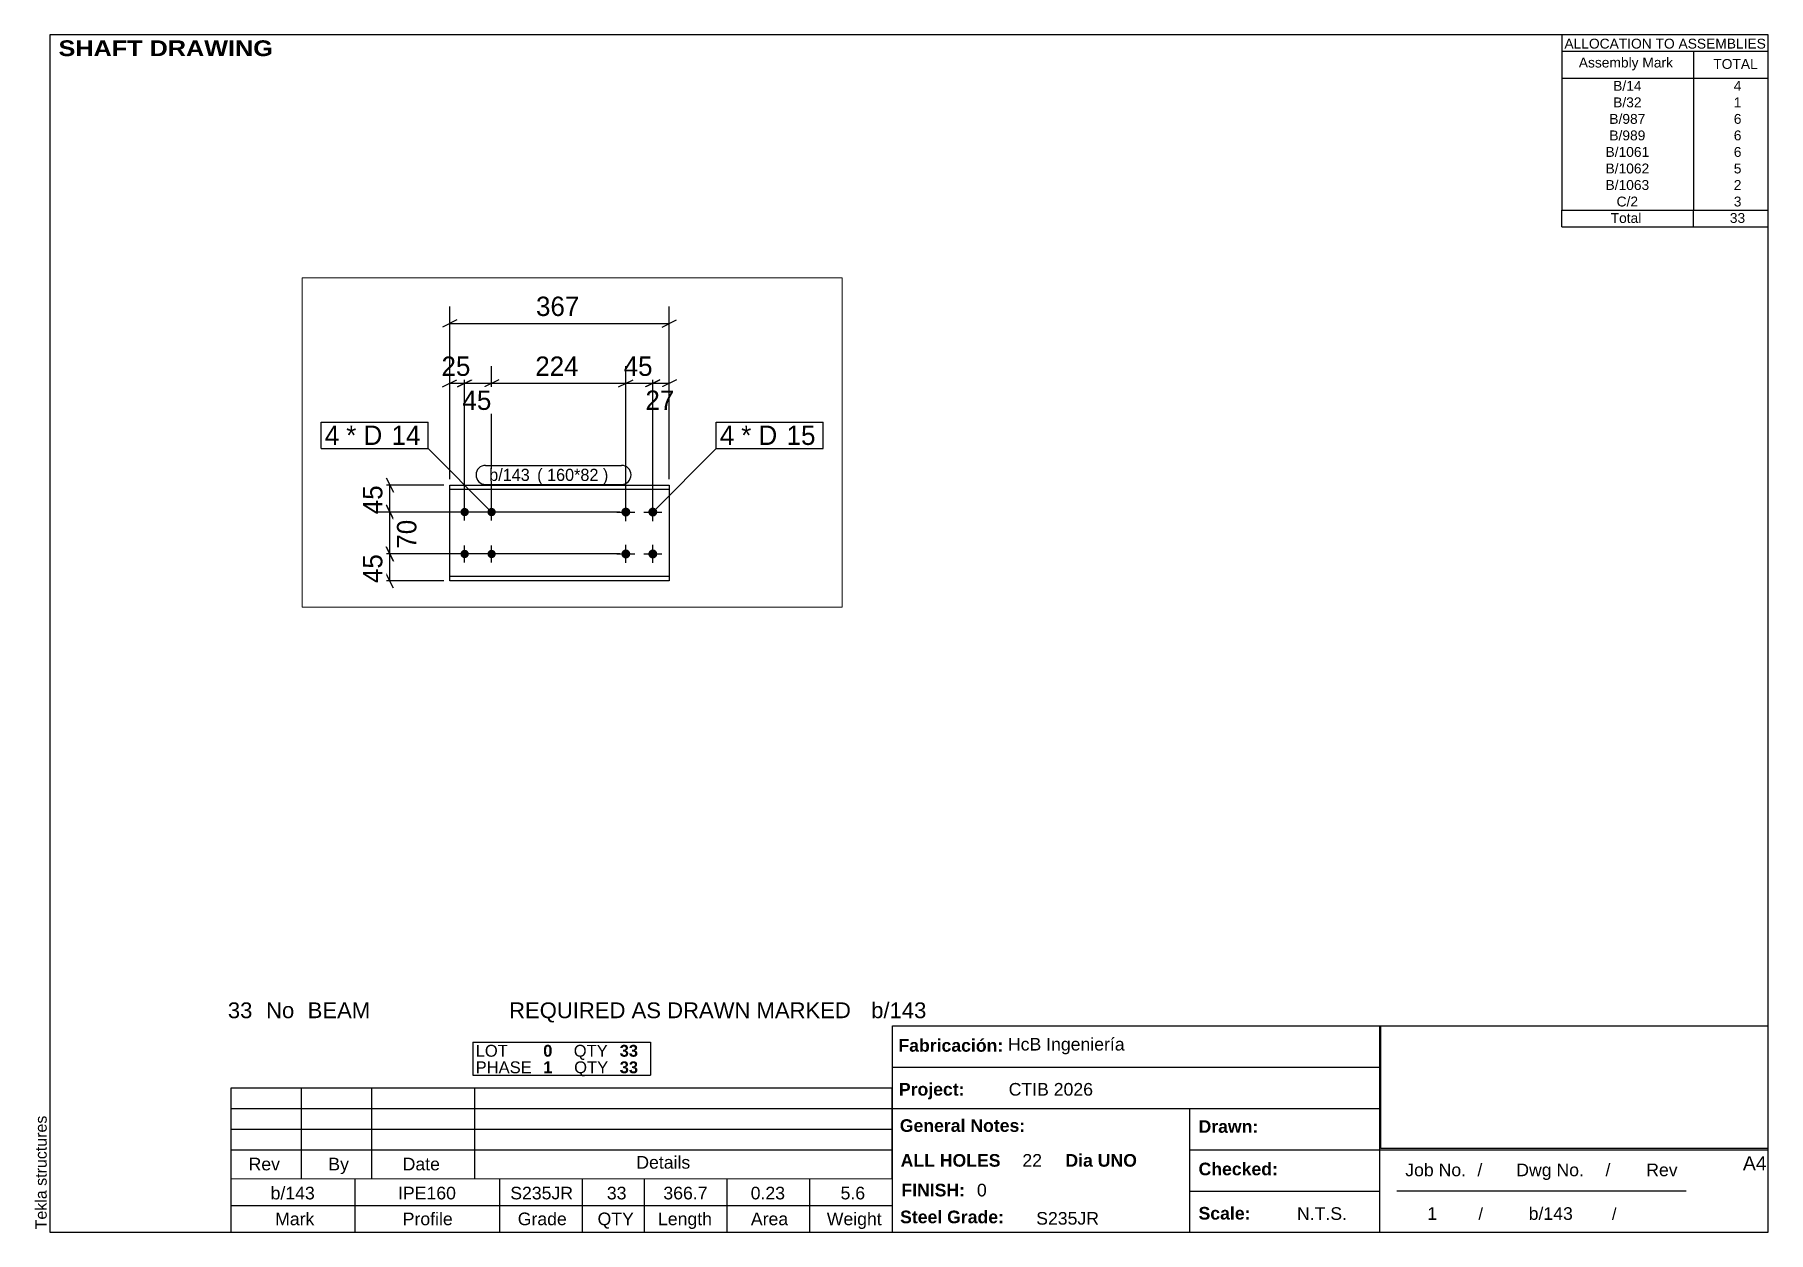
# Paper-space layout 'Layout1' of a CAD drawing. Header units: millimetres. Extents: x 2 to 292, y 5 to 205.
# The model-space entities are those that its viewports show. They can reach past a viewport. Long polylines and large blocks are cut down to what shows.
import ezdxf

# ---------------------------------------------------------------- set-up
doc = ezdxf.new("R2010")
doc.units = ezdxf.units.MM
doc.layers.add('Viewport layer', color=7, linetype='Continuous', plot=False)
doc.styles.add('Arial', font='ARIAL.TTF', dxfattribs={"height": 0.2})
doc.styles.add('Arial Black', font='ARIBLK.TTF', dxfattribs={"height": 0.2})
doc.styles.add('Arial Bold', font='ARIALBD.TTF', dxfattribs={"height": 0.2})
doc.styles.add('Comic Sans MS', font='COMIC.TTF', dxfattribs={"height": 0.2})

msp = doc.modelspace()

# ---------------------------------------------------------------- hatches: boundary and pattern name
at = {"linetype": 'Continuous'}
for points in [[(264.4, 159, -1), (278.4, 159, -1)], [(309.4, 159, -1), (323.4, 159, -1)], [(533.1, 159, -1), (548.1, 159, -1)], [(578.1, 159, -1), (593.1, 159, -1)], [(264.4, 89, -1), (278.4, 89, -1)], [(309.4, 89, -1), (323.4, 89, -1)], [(533.1, 89, -1), (548.1, 89, -1)], [(578.1, 89, -1), (593.1, 89, -1)]]:
    msp.add_hatch(color=3, dxfattribs=at).paths.add_polyline_path(points)

# ---------------------------------------------------------------- linework, layer by layer
at = {"color": 8, "linetype": 'Continuous'}
for p, q in [((258.4, 480), (234.4, 468)), ((246.4, 474), (613.1, 474)), ((601.1, 468), (625.1, 480)), ((246.4, 214), (246.4, 402.4)), ((259.4, 368), (283.4, 380)), ((271.4, 169), (271.4, 399.6)), ((328.4, 380), (304.4, 368)), ((328.4, 380), (304.4, 368)), ((316.4, 169), (316.4, 402.4)), ((316.4, 169), (316.4, 399.6)), ((540.6, 169), (540.6, 402.4)), ((573.6, 368), (597.6, 380)), ((585.6, 169), (585.6, 399.6)), ((625.1, 380), (601.1, 368)), ((613.1, 214), (613.1, 399.6)), ((271.4, 374), (316.4, 374)), ((585.6, 374), (613.1, 374)), ((236.4, 204), (118, 204)), ((140.4, 216), (152.4, 192)), ((146.4, 159), (146.4, 204)), ((530.6, 159), (118, 159)), ((152.4, 147), (140.4, 171)), ((530.6, 89), (120.8, 89)), ((152.4, 77), (140.4, 101)), ((236.4, 44), (118, 44)), ((152.4, 32), (140.4, 56))]:
    msp.add_line(p, q, dxfattribs=at)
at = {"color": 7, "linetype": 'Continuous'}
for p, q in [((210.3, 265.1), (210.3, 309.1)), ((870, 265.1), (870, 309.1)), ((246.4, 44), (246.4, 204)), ((246.4, 204), (613.1, 204)), ((613.1, 204), (613.1, 44)), ((613.1, 196.6), (246.4, 196.6)), ((613.1, 51.4), (246.4, 51.4)), ((613.1, 44), (246.4, 44))]:
    msp.add_line(p, q, dxfattribs=at)
at = {"color": 3, "linetype": 'Continuous'}
for p, q in [((540.6, 144), (540.6, 174)), ((585.6, 144), (585.6, 174)), ((285.4, 159), (257.4, 159)), ((271.4, 145), (271.4, 173)), ((330.4, 159), (302.4, 159)), ((316.4, 145), (316.4, 173)), ((525.6, 159), (555.6, 159)), ((570.6, 159), (600.6, 159)), ((285.4, 89), (257.4, 89)), ((271.4, 75), (271.4, 103)), ((330.4, 89), (302.4, 89)), ((316.4, 75), (316.4, 103)), ((525.6, 89), (555.6, 89)), ((540.6, 74), (540.6, 104)), ((570.6, 89), (600.6, 89)), ((585.6, 74), (585.6, 104))]:
    msp.add_line(p, q, dxfattribs=at)

# ---------------------------------------------------------------- wipeouts: each hides what was drawn before it
at = {"color": 0}
for points in [[(64.1, 271.1), (64.1, 303.1), (38, 303.1), (38, 271.1)], [(723.7, 271.1), (723.7, 303.1), (697.6, 303.1), (697.6, 271.1)]]:
    msp.add_wipeout(points, dxfattribs=at)

# ---------------------------------------------------------------- next in the draw order: wipeouts: each hides what was drawn before it
for points in [[(475.2, 480), (475.2, 524.8), (384.2, 524.8), (384.2, 480)], [(631.8, 323.2), (631.8, 368), (566.9, 368), (566.9, 323.2)], [(64.1, 271.1), (64.1, 303.1), (38, 303.1), (38, 271.1)], [(723.7, 271.1), (723.7, 303.1), (697.6, 303.1), (697.6, 271.1)], [(140.4, 214), (95.6, 214), (95.6, 149), (140.4, 149)]]:
    msp.add_wipeout(points, dxfattribs=at)

# ---------------------------------------------------------------- next in the draw order: linework, layer by layer
at = {"color": 8, "linetype": 'Continuous'}
for p, q in [((613.1, 214), (613.1, 502.4)), ((528.6, 368), (552.6, 380)), ((597.6, 380), (573.6, 368)), ((585.6, 169), (585.6, 402.4)), ((540.6, 374), (585.6, 374)), ((530.6, 159), (120.8, 159)), ((140.4, 171), (152.4, 147)), ((146.4, 89), (146.4, 159))]:
    msp.add_line(p, q, dxfattribs=at)
at = {"color": 7, "linetype": 'Continuous'}
for p, q in [((32, 265.1), (32, 309.1)), ((691.6, 265.1), (691.6, 309.1)), ((585.6, 159), (691.6, 265.1))]:
    msp.add_line(p, q, dxfattribs=at)

# ---------------------------------------------------------------- next in the draw order: texts
at = {"color": 3, "style": 'Comic Sans MS'}
for s, p in [('367', (390.6, 486.4)), ('27', (573.3, 329.6))]:
    msp.add_text(s, height=32.38, dxfattribs=at).set_placement(p)
msp.add_text('45', height=32.38, rotation=90.0002, dxfattribs=at).set_placement((134, 155.4))

# ---------------------------------------------------------------- next in the draw order: wipeouts: each hides what was drawn before it
at = {"color": 0}
for points in [[(139.9, 271.1), (139.9, 303.1), (73.7, 303.1), (73.7, 271.1)], [(799.5, 271.1), (799.5, 303.1), (733.3, 303.1), (733.3, 271.1)]]:
    msp.add_wipeout(points, dxfattribs=at)

# ---------------------------------------------------------------- next in the draw order: wipeouts: each hides what was drawn before it
for points in [[(595.5, 380), (595.5, 424.8), (530.6, 424.8), (530.6, 380)], [(139.9, 271.1), (139.9, 303.1), (73.7, 303.1), (73.7, 271.1)], [(799.5, 271.1), (799.5, 303.1), (733.3, 303.1), (733.3, 271.1)], [(197.2, 156.5), (152.4, 156.5), (152.4, 91.5), (197.2, 91.5)]]:
    msp.add_wipeout(points, dxfattribs=at)

# ---------------------------------------------------------------- next in the draw order: linework, layer by layer
at = {"color": 8, "linetype": 'Continuous'}
for p, q in [((528.6, 368), (552.6, 380)), ((540.6, 169), (540.6, 402.4)), ((316.4, 374), (540.6, 374)), ((530.6, 89), (118, 89)), ((140.4, 101), (152.4, 77)), ((146.4, 44), (146.4, 89))]:
    msp.add_line(p, q, dxfattribs=at)
at = {"color": 7, "linetype": 'Continuous'}
msp.add_line((316.4, 159), (210.3, 265.1), dxfattribs=at)

# ---------------------------------------------------------------- next in the draw order: texts
at = {"color": 3, "style": 'Comic Sans MS'}
for s, height, p in [('45', 32.38, (537, 386.4)), ('4', 32.4, (38, 271.1)), ('* D', 32.38, (73.7, 271.1)), ('4', 32.4, (697.6, 271.1)), ('* D', 32.38, (733.3, 271.1))]:
    msp.add_text(s, height=height, dxfattribs=at).set_placement(p)
msp.add_text('70', height=32.38, rotation=90.0002, dxfattribs=at).set_placement((190.8, 97.9))

# ---------------------------------------------------------------- next in the draw order: wipeouts: each hides what was drawn before it
at = {"color": 0}
for points in [[(194.7, 271.1), (194.7, 303.1), (149.5, 303.1), (149.5, 271.1)], [(854.4, 271.1), (854.4, 303.1), (809.1, 303.1), (809.1, 271.1)]]:
    msp.add_wipeout(points, dxfattribs=at)

# ---------------------------------------------------------------- next in the draw order: wipeouts: each hides what was drawn before it
for points in [[(474, 380), (474, 424.8), (383, 424.8), (383, 380)], [(326.4, 323.2), (326.4, 368), (261.4, 368), (261.4, 323.2)], [(194.7, 271.1), (194.7, 303.1), (149.5, 303.1), (149.5, 271.1)], [(854.4, 271.1), (854.4, 303.1), (809.1, 303.1), (809.1, 271.1)], [(386.5, 211), (386.5, 231), (312.4, 231), (312.4, 211)], [(140.4, 99), (95.6, 99), (95.6, 34), (140.4, 34)]]:
    msp.add_wipeout(points, dxfattribs=at)

# ---------------------------------------------------------------- next in the draw order: linework, layer by layer
at = {"color": 8, "linetype": 'Continuous'}
for p, q in [((234.4, 368), (258.4, 380)), ((283.4, 380), (259.4, 368)), ((271.4, 169), (271.4, 402.4)), ((246.4, 374), (271.4, 374))]:
    msp.add_line(p, q, dxfattribs=at)
at = {"color": 7, "linetype": 'Continuous'}
for p, q in [((32, 309.1), (210.3, 309.1)), ((691.6, 309.1), (870, 309.1)), ((32, 265.1), (210.3, 265.1)), ((691.6, 265.1), (870, 265.1))]:
    msp.add_line(p, q, dxfattribs=at)

# ---------------------------------------------------------------- next in the draw order: texts
at = {"color": 3, "style": 'Comic Sans MS'}
for s, p in [('224', (389.4, 386.4)), ('45', (267.8, 329.6)), ('14', (149.5, 271.1)), ('15', (809.1, 271.1))]:
    msp.add_text(s, height=32.38, dxfattribs=at).set_placement(p)
msp.add_text('45', height=32.38, rotation=90.0002, dxfattribs=at).set_placement((134, 40.4))

# ---------------------------------------------------------------- next in the draw order: wipeouts: each hides what was drawn before it
at = {"color": 0}
msp.add_wipeout([(386.5, 211), (386.5, 231), (312.4, 231), (312.4, 211)], dxfattribs=at)

# ---------------------------------------------------------------- next in the draw order: linework, layer by layer
at = {"color": 7, "linetype": 'Continuous'}
msp.add_arc((306.4, 221), 16, 90, 270, dxfattribs=at)

# ---------------------------------------------------------------- next in the draw order: wipeouts: each hides what was drawn before it
at = {"color": 0}
for points in [[(291.4, 380), (291.4, 424.8), (226.4, 424.8), (226.4, 380)], [(527.3, 211), (527.3, 231), (392.5, 231), (392.5, 211)]]:
    msp.add_wipeout(points, dxfattribs=at)

# ---------------------------------------------------------------- next in the draw order: linework, layer by layer
at = {"color": 8, "linetype": 'Continuous'}
msp.add_line((246.4, 214), (246.4, 502.4), dxfattribs=at)

# ---------------------------------------------------------------- next in the draw order: texts
at = {"color": 3, "style": 'Comic Sans MS'}
msp.add_text('25', height=32.38, dxfattribs=at).set_placement((232.8, 386.4))

# ---------------------------------------------------------------- next in the draw order: wipeouts: each hides what was drawn before it
at = {"color": 0}
msp.add_wipeout([(527.3, 211), (527.3, 231), (392.5, 231), (392.5, 211)], dxfattribs=at)

# ---------------------------------------------------------------- next in the draw order: linework, layer by layer
at = {"color": 7, "linetype": 'Continuous'}
for p, q in [((306.4, 237), (533.3, 237)), ((306.4, 205), (533.3, 205))]:
    msp.add_line(p, q, dxfattribs=at)
msp.add_arc((533.3, 221), 16, 270, 90, dxfattribs=at)

# ---------------------------------------------------------------- next in the draw order: texts
at = {"color": 3, "style": 'Comic Sans MS'}
for s, height, p in [('b/143', 20.23, (312.4, 211)), ('(\xa0160*82\xa0) ', 20.234, (392.5, 211))]:
    msp.add_text(s, height=height, dxfattribs=at).set_placement(p)

psp = doc.layouts.get("Layout1")

# ---------------------------------------------------------------- linework, layer by layer
at = {"color": 5, "linetype": 'Continuous'}
for p, q in [((292, 205), (5, 205)), ((5, 205), (5, 5)), ((292, 5), (292, 205)), ((5, 5), (292, 5))]:
    psp.add_line(p, q, dxfattribs=at)
at = {"color": 7, "linetype": 'Continuous'}
for p, q in [((257.51, 205), (257.51, 197.75)), ((257.57, 202.24), (292, 202.24)), ((279.49, 202.24), (279.49, 197.75)), ((257.51, 197.75), (257.51, 195)), ((257.57, 197.75), (292, 197.75)), ((279.49, 197.75), (279.49, 195)), ((257.51, 195), (257.51, 192.24)), ((279.49, 195), (279.49, 192.24)), ((257.51, 192.24), (257.51, 189.47)), ((279.49, 192.24), (279.49, 189.47)), ((257.51, 189.47), (257.51, 186.72)), ((279.49, 189.47), (279.49, 186.72)), ((257.51, 186.72), (257.51, 183.96)), ((279.49, 186.72), (279.49, 183.96)), ((257.51, 183.96), (257.51, 181.19)), ((279.49, 183.96), (279.49, 181.19)), ((257.51, 181.19), (257.51, 178.44)), ((279.49, 181.19), (279.49, 178.44)), ((257.51, 178.44), (257.51, 175.68)), ((279.49, 178.44), (279.49, 175.68)), ((257.51, 172.91), (257.51, 175.67)), ((257.54, 175.67), (292, 175.67)), ((279.49, 172.91), (279.49, 175.67)), ((257.51, 172.91), (292, 172.91)), ((145.72, 5), (145.72, 39.5)), ((145.75, 39.5), (292, 39.5)), ((227.14, 5), (227.14, 39.5)), ((75.68, 36.74), (105.35, 36.74)), ((75.68, 36.74), (75.68, 33.98)), ((105.35, 36.74), (105.35, 33.98)), ((75.68, 33.98), (75.68, 31.22)), ((105.35, 33.98), (105.35, 31.22)), ((145.72, 32.6), (227.14, 32.6)), ((35.31, 13.97), (35.31, 29.15)), ((35.31, 29.15), (145.71, 29.15)), ((47.04, 13.97), (47.04, 29.15)), ((58.77, 13.97), (58.77, 29.15)), ((75.68, 31.22), (105.35, 31.22)), ((76.02, 13.97), (76.02, 29.15)), ((145.71, 13.97), (145.71, 29.15)), ((35.31, 25.7), (145.71, 25.7)), ((145.72, 25.7), (227.14, 25.7)), ((195.4, 5), (195.4, 25.7)), ((35.31, 22.25), (145.71, 22.25)), ((35.31, 18.8), (145.71, 18.8)), ((195.4, 18.8), (292, 18.8)), ((35.31, 13.96), (145.71, 13.97)), ((35.31, 9.49), (35.31, 13.96)), ((56.01, 9.49), (56.01, 13.97)), ((80.16, 9.49), (80.16, 13.97)), ((93.96, 9.49), (93.96, 13.97)), ((104.31, 9.49), (104.31, 13.97)), ((118.11, 9.49), (118.11, 13.97)), ((131.91, 9.49), (131.91, 13.97)), ((195.4, 11.9), (227.14, 11.9)), ((229.99, 11.92), (278.29, 11.92)), ((35.31, 9.48), (145.72, 9.49)), ((35.31, 5), (35.31, 9.48)), ((56.01, 5), (56.01, 9.48)), ((80.16, 5), (80.16, 9.48)), ((93.96, 5), (93.96, 9.48)), ((104.31, 5), (104.31, 9.48)), ((118.11, 5), (118.11, 9.48)), ((131.91, 5), (131.91, 9.48))]:
    psp.add_line(p, q, dxfattribs=at)
at = {"color": 2, "linetype": 'Continuous'}
for p, q in [((227.28, 39.46), (291.86, 39.46)), ((227.29, 19.02), (227.29, 39.46)), ((291.96, 19.03), (291.96, 39.47)), ((227.28, 19.03), (291.86, 19.03))]:
    psp.add_line(p, q, dxfattribs=at)

# ---------------------------------------------------------------- texts
at = {"color": 7}
for s, height, style, p in [(' SHAFT DRAWING', 2.6342, 'Arial Black', (5.3, 201.42)), ('ALLOCATION TO ASSEMBLIES', 1.6475, 'Arial', (257.95, 202.68)), ('Assembly Mark', 1.6475, 'Arial', (260.35, 199.52)), ('TOTAL', 1.648, 'Arial', (282.81, 199.28)), ('33', 2.636, 'Arial', (34.75, 40.76)), ('REQUIRED AS DRAWN MARKED', 2.636, 'Arial', (81.71, 40.76)), ('b/143', 2.636, 'Arial', (142.18, 40.76)), ('No', 2.636, 'Arial', (41.13, 40.76)), ('BEAM', 2.636, 'Arial', (48.08, 40.76)), ('b/143', 2.109, 'Arial', (41.89, 10.5)), ('IPE160', 2.109, 'Arial', (63.17, 10.5)), ('S235JR', 2.109, 'Arial', (81.91, 10.5)), ('33', 2.109, 'Arial', (98.04, 10.5)), ('366.7', 2.109, 'Arial', (107.48, 10.5)), ('0.23', 2.109, 'Arial', (122.06, 10.5)), ('5.6', 2.109, 'Arial', (137.07, 10.5)), ('FINISH:', 2.107, 'Arial Bold', (147.22, 11)), ('0', 2.11, 'Arial', (159.84, 11))]:
    psp.add_text(s, height=height, dxfattribs=dict(at, style=style)).set_placement(p)
at = {"color": 7, "linetype": 'Continuous'}
for s, height, style, p in [('B/14', 1.648, 'Arial', (266.09, 195.63)), ('4', 1.65, 'Arial', (286.23, 195.63)), ('B/32', 1.648, 'Arial', (266.09, 192.87)), ('1', 1.65, 'Arial', (286.23, 192.87)), ('B/987', 1.648, 'Arial', (265.45, 190.11)), ('6', 1.65, 'Arial', (286.23, 190.11)), ('B/989', 1.648, 'Arial', (265.45, 187.35)), ('6', 1.65, 'Arial', (286.23, 187.35)), ('B/1061', 1.648, 'Arial', (264.81, 184.59)), ('6', 1.65, 'Arial', (286.23, 184.59)), ('B/1062', 1.648, 'Arial', (264.81, 181.83)), ('5', 1.65, 'Arial', (286.23, 181.83)), ('B/1063', 1.648, 'Arial', (264.81, 179.07)), ('2', 1.65, 'Arial', (286.23, 179.07)), ('C/2', 1.648, 'Arial', (266.66, 176.31)), ('3', 1.65, 'Arial', (286.23, 176.31)), ('Total', 1.648, 'Arial', (265.67, 173.56)), ('33', 1.648, 'Arial', (285.57, 173.56)), ('LOT', 1.977, 'Arial', (76.13, 34.33)), ('0', 1.98, 'Arial Bold', (87.41, 34.33)), ('QTY', 1.977, 'Arial', (92.51, 34.33)), ('33', 1.976, 'Arial Bold', (100.18, 34.33)), ('Fabricación:', 2.1074, 'Arial Bold', (146.73, 35.16)), ('HcB Ingeniería', 2.1088, 'Arial', (165.02, 35.36)), ('PHASE', 1.977, 'Arial', (76.13, 31.57)), ('1', 1.98, 'Arial Bold', (87.41, 31.57)), ('QTY', 1.977, 'Arial', (92.58, 31.57)), ('33', 1.976, 'Arial Bold', (100.18, 31.57)), ('Project:', 2.107, 'Arial Bold', (146.81, 27.83)), ('CTIB 2026', 2.109, 'Arial', (165.14, 27.83)), ('General Notes:', 2.1074, 'Arial Bold', (146.96, 21.78)), ('Drawn:', 2.107, 'Arial Bold', (196.85, 21.62)), ('Rev', 2.109, 'Arial', (38.21, 15.35)), ('By', 2.109, 'Arial', (51.53, 15.35)), ('Date', 2.109, 'Arial', (63.94, 15.35)), ('Details', 2.109, 'Arial', (102.96, 15.63)), ('ALL HOLES', 2.107, 'Arial Bold', (147.1, 15.96)), ('22', 2.109, 'Arial', (167.43, 15.96)), ('Dia UNO', 2.107, 'Arial Bold', (174.62, 15.96)), ('A4', 2.307, 'Arial', (287.76, 15.38)), ('Checked:', 2.107, 'Arial Bold', (196.85, 14.53)), ('Job No.', 2.109, 'Arial', (231.37, 14.37)), ('/', 2.11, 'Arial', (243.42, 14.37)), ('Dwg No.', 2.109, 'Arial', (249.91, 14.37)), ('/', 2.11, 'Arial', (264.81, 14.37)), ('Rev', 2.109, 'Arial', (271.61, 14.37)), ('Steel Grade:', 2.1074, 'Arial Bold', (147.01, 6.52)), ('Scale:', 2.107, 'Arial Bold', (196.85, 7.13)), ('N.T.S.', 2.109, 'Arial', (213.29, 7.08)), ('1', 2.11, 'Arial', (235.04, 7.08)), ('/', 1.98, 'Arial', (243.58, 7.08)), ('b/143', 2.109, 'Arial', (251.98, 7.08)), ('/', 1.98, 'Arial', (265.88, 7.08)), ('Mark', 2.109, 'Arial', (42.64, 6.19)), ('Profile', 2.109, 'Arial', (63.95, 6.19)), ('Grade', 2.109, 'Arial', (83.16, 6.19)), ('QTY', 2.109, 'Arial', (96.49, 6.19)), ('Length', 2.109, 'Arial', (106.58, 6.19)), ('Area', 2.109, 'Arial', (122.09, 6.19)), ('Weight', 2.109, 'Arial', (134.77, 6.19)), ('S235JR', 2.109, 'Arial', (169.74, 6.28))]:
    psp.add_text(s, height=height, dxfattribs=dict(at, style=style)).set_placement(p)
at = {"color": 174, "linetype": 'Continuous', "style": 'Arial'}
psp.add_text('Tekla structures', height=1.9102, rotation=90, dxfattribs=at).set_placement((4.5, 5.5))

# ---------------------------------------------------------------- viewports
at = {"layer": 'Viewport layer', "view_target_point": (450.99, 275.2)}
psp.add_viewport(center=(92.25, 136.9), size=(90.2, 55.04), view_center_point=(0, 0), view_height=550.4, dxfattribs=at)

doc.saveas('drawing.dxf')
